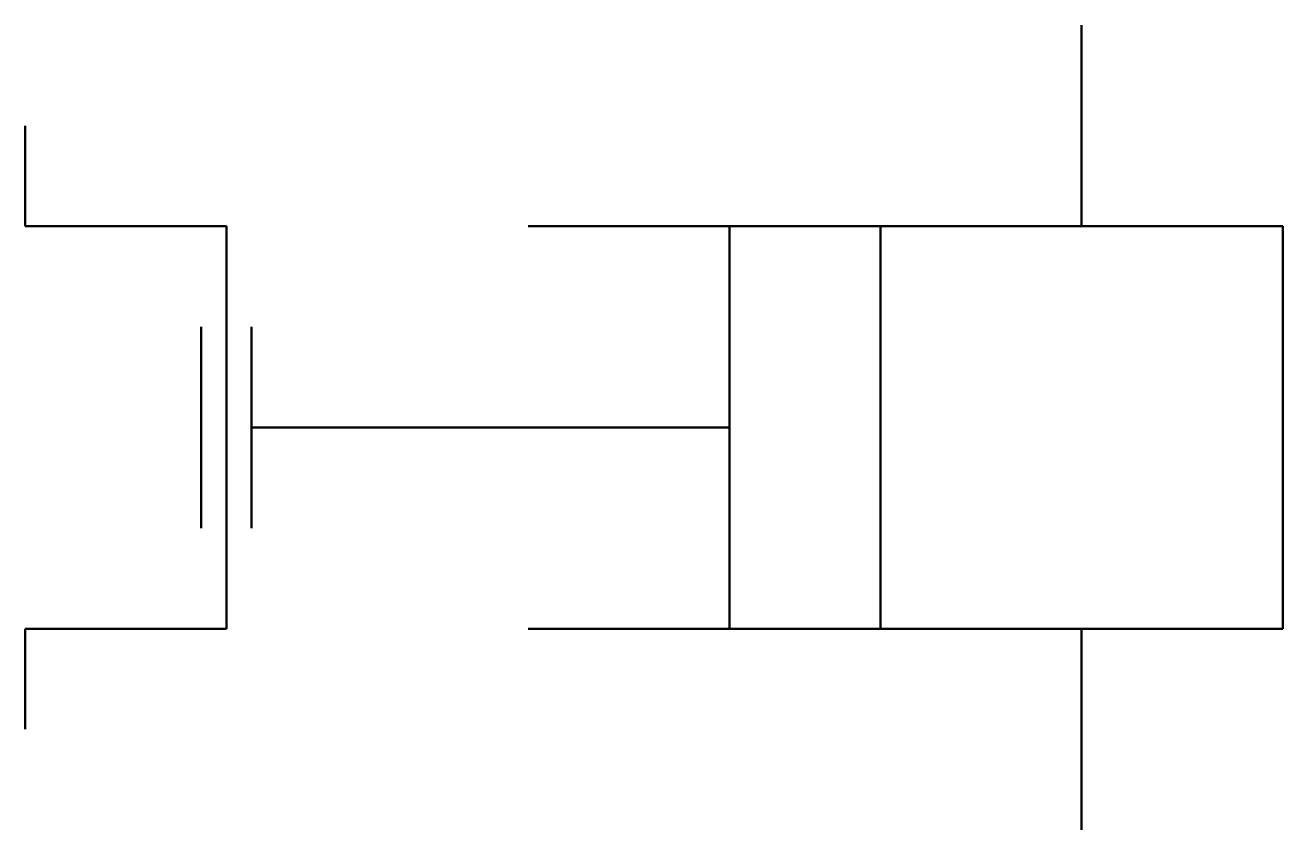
# Model space of a CAD drawing. Header units: millimetres. Extents: x 242.8 to 267.8, y -262.4 to -246.4.
import ezdxf

# ---------------------------------------------------------------- set-up
doc = ezdxf.new("R2010")
doc.units = ezdxf.units.MM
doc.linetypes.add('K5LT_BASIC', pattern=[0])

msp = doc.modelspace()

# ---------------------------------------------------------------- linework, layer by layer
at = {"color": 1, "linetype": 'K5LT_BASIC', "lineweight": 50}
for p, q in [((263.8, -250.381), (263.8, -246.381)), ((242.8, -248.381), (242.8, -250.381)), ((242.8, -250.381), (246.8, -250.381)), ((246.8, -250.381), (246.8, -258.381)), ((252.8, -250.381), (267.8, -250.381)), ((256.8, -250.381), (256.8, -258.381)), ((259.8, -250.381), (259.8, -258.381)), ((267.8, -250.381), (267.8, -258.381)), ((246.3, -252.381), (246.3, -256.381)), ((247.3, -252.381), (247.3, -256.381)), ((247.3, -254.381), (256.8, -254.381)), ((246.8, -258.381), (242.8, -258.381)), ((242.8, -258.381), (242.8, -260.381)), ((267.8, -258.381), (252.8, -258.381)), ((263.8, -258.381), (263.8, -262.381))]:
    msp.add_line(p, q, dxfattribs=at)

doc.saveas('drawing.dxf')
